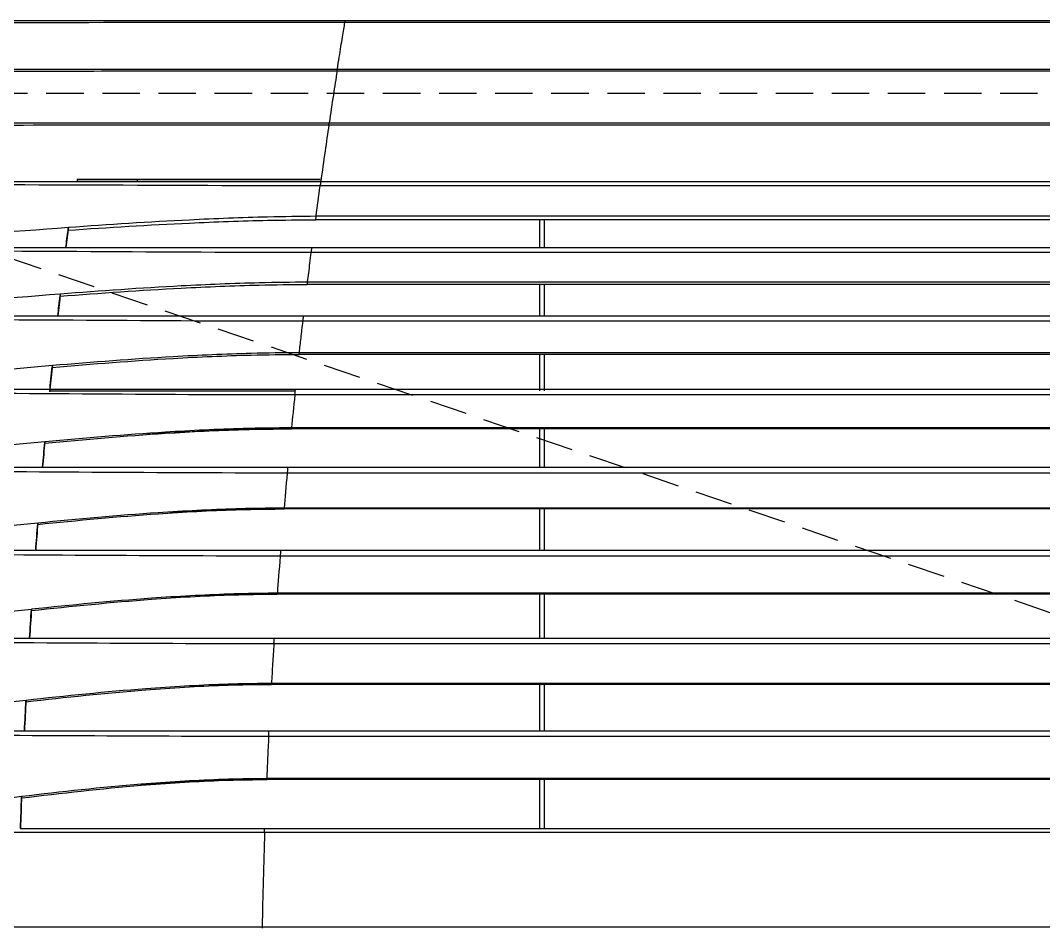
# Model space of a CAD drawing. Header units: inches. Extents: x 4000 to 56200, y 2703 to 36422.
# Drawn here: x 41781.5 to 41986.6, y 17862 to 18044.2 of the extents above; entities that cross this region are included whole.
import ezdxf

# ---------------------------------------------------------------- set-up
doc = ezdxf.new("R2010")
doc.units = ezdxf.units.IN
doc.header["$LTSCALE"] = 30
doc.header["$MEASUREMENT"] = 0
doc.linetypes.add('HIDDEN', pattern=[0.375, 0.25, -0.125])
doc.layers.add('06-LIGHT', color=4, linetype='Continuous')

# ---------------------------------------------------------------- blocks, each defined once
blk = doc.blocks.new('1370')
at = {"color": 8}
for p, q in [((16046.52, 18044.17), (17011.5, 18044.17)), ((17011.5, 18043.78), (16046.52, 18043.78)), ((17013.07, 18034.01), (16044.95, 18034.01)), ((16045.01, 18034.38), (17013.02, 18034.38)), ((17014.72, 18023.2), (16043.3, 18023.2)), ((16043.36, 18023.61), (17014.66, 18023.61)), ((17016.47, 18011), (16041.56, 18011)), ((16041.68, 18011.86), (17016.35, 18011.86)), ((16040.74, 18004.97), (17017.29, 18004.97)), ((17017.39, 18004.19), (16040.64, 18004.19)), ((16085.57, 18004.19), (16085.57, 17998.64)), ((16086.55, 17998.64), (16086.55, 18004.19)), ((16039.91, 17998.64), (17018.11, 17998.64)), ((17018.24, 17997.61), (16039.78, 17997.61)), ((17019.04, 17991.22), (16038.98, 17991.22)), ((16039.05, 17991.75), (17018.98, 17991.75)), ((16085.57, 17991.22), (16085.57, 17984.93)), ((16086.55, 17984.93), (16086.55, 17991.22)), ((16038.23, 17984.93), (17019.79, 17984.93)), ((17019.92, 17983.83), (16038.11, 17983.83)), ((17020.67, 17977.2), (16037.35, 17977.2)), ((16037.4, 17977.6), (17020.63, 17977.6)), ((16085.57, 17977.2), (16085.57, 17969.88)), ((16086.55, 17969.88), (16086.55, 17977.2)), ((15987.35, 17969.88), (16036.56, 17969.88)), ((16036.6, 17970.24), (17021.42, 17970.24)), ((17021.55, 17969.07), (16036.48, 17969.07)), ((17022.24, 17962.26), (16035.79, 17962.26)), ((16035.82, 17962.53), (17022.21, 17962.53)), ((16085.57, 17962.26), (16085.57, 17954.57)), ((16086.55, 17954.57), (16086.55, 17962.26)), ((17023.08, 17953.39), (16034.95, 17953.39)), ((16035.06, 17954.58), (17022.97, 17954.58)), ((17023.72, 17946.2), (16034.31, 17946.2)), ((16034.33, 17946.43), (17023.7, 17946.43)), ((16085.57, 17946.2), (16085.57, 17937.93)), ((16086.55, 17937.93), (16086.55, 17946.2)), ((16033.63, 17937.93), (17024.4, 17937.93)), ((17024.49, 17936.74), (16033.54, 17936.74)), ((17025.06, 17929.11), (16032.96, 17929.11)), ((16032.98, 17929.35), (17025.05, 17929.35)), ((16085.57, 17929.11), (16085.57, 17920.3)), ((16086.55, 17920.3), (16086.55, 17929.11)), ((17025.74, 17919.14), (16032.28, 17919.14)), ((16032.36, 17920.3), (17025.67, 17920.3)), ((17026.24, 17911.01), (16031.79, 17911.01)), ((16031.8, 17911.25), (17026.22, 17911.25)), ((16085.57, 17911.01), (16085.57, 17901.7)), ((16086.55, 17901.7), (16086.55, 17911.01)), ((17026.79, 17900.56), (16031.23, 17900.56)), ((16031.29, 17901.7), (17026.73, 17901.7)), ((17027.19, 17891.92), (16030.84, 17891.92)), ((16030.85, 17892.17), (17027.18, 17892.17)), ((16085.57, 17891.92), (16085.57, 17882.11)), ((16086.55, 17882.11), (16086.55, 17891.92)), ((16030.43, 17882.11), (17027.59, 17882.11)), ((17027.6, 17881.33), (16030.43, 17881.33)), ((17028.1, 17862.33), (16029.93, 17862.33))]:
    blk.add_line(p, q, dxfattribs=at)
at = {"color": 1, "linetype": 'HIDDEN'}
blk.add_line((15882.63, 18029.5), (17175.4, 17588.85), dxfattribs=at)
blk.add_lwpolyline([(17175.4, 17588.85), (17175.4, 18029.5), (15882.63, 18029.5), (15882.63, 17588.85)], close=True, dxfattribs=at)
at = {"color": 8, "extrusion": (-1.34547e-29, 5.49329e-14, -1)}
blk.add_ellipse((16004.96, 18012.2), major_axis=(0, 0.294), ratio=0.01277, start_param=3.141593, end_param=4.999235, dxfattribs=at)
at = {"color": 8}
for points, knots in [([(15951.37, 18044.17), (15959.11, 18044.17), (15966.85, 18044.17), (15990.26, 18044.17), (16005.94, 18044.17), (16029.92, 18044.17), (16038.22, 18044.17), (16046.52, 18044.17)], [0, 0, 0, 0, 0.243953, 0.243953, 0.738293, 0.738293, 1, 1, 1, 1]), ([(16046.52, 18043.78), (16038.22, 18043.78), (16029.92, 18043.78), (16005.94, 18043.75), (15990.26, 18043.72), (15966.85, 18043.69), (15959.11, 18043.68), (15951.37, 18043.67)], [0, 0, 0, 0, 0.261714, 0.261714, 0.756054, 0.756054, 1, 1, 1, 1]), ([(16045.01, 18034.38), (16045.14, 18035.19), (16045.38, 18036.73), (16045.72, 18038.87), (16046.02, 18040.75), (16046.29, 18042.37), (16046.45, 18043.33), (16046.52, 18043.78)], [0, 0, 0, 0, 0.23904, 0.458562, 0.658562, 0.839041, 1, 1, 1, 1]), ([(15951.37, 18034.38), (15954.71, 18034.38), (15958.04, 18034.38), (15969.45, 18034.38), (15977.52, 18034.38), (16001.75, 18034.38), (16017.9, 18034.38), (16037.7, 18034.38), (16041.36, 18034.38), (16045.01, 18034.38)], [0, 0, 0, 0, 0.106844, 0.106844, 0.365542, 0.365542, 0.882945, 0.882945, 1, 1, 1, 1]), ([(16044.95, 18034.01), (16041.32, 18034.01), (16037.68, 18034.01), (16017.89, 18034), (16001.74, 18033.98), (15977.51, 18033.94), (15969.44, 18033.93), (15958.03, 18033.91), (15954.7, 18033.91), (15951.37, 18033.9)], [0, 0, 0, 0, 0.116518, 0.116518, 0.634308, 0.634308, 0.893201, 0.893201, 1, 1, 1, 1]), ([(16044.95, 18034.01), (16044.72, 18032.51), (16044.19, 18029.15), (16043.65, 18025.52), (16043.36, 18023.61)], [0, 0, 0, 0, 0.480138, 1, 1, 1, 1]), ([(15951.37, 18023.61), (15952.06, 18023.61), (15952.76, 18023.61), (15963.64, 18023.61), (15973.83, 18023.61), (15993.98, 18023.61), (16003.94, 18023.61), (16023.72, 18023.61), (16033.54, 18023.61), (16043.36, 18023.61)], [0, 0, 0, 0, 0.022631, 0.022631, 0.354983, 0.354983, 0.679805, 0.679805, 1, 1, 1, 1]), ([(16043.3, 18023.2), (16033.5, 18023.2), (16023.7, 18023.19), (16003.93, 18023.17), (15993.97, 18023.16), (15973.81, 18023.12), (15963.62, 18023.1), (15952.74, 18023.08), (15952.06, 18023.08), (15951.37, 18023.08)], [0, 0, 0, 0, 0.319811, 0.319811, 0.644923, 0.644923, 0.97758, 0.97758, 1, 1, 1, 1]), ([(16043.3, 18023.2), (16043.06, 18021.54), (16042.52, 18017.85), (16041.96, 18013.9), (16041.68, 18011.86)], [0, 0, 0, 0, 0.480123, 1, 1, 1, 1]), ([(16043.3, 18023.2), (16043.32, 18023.32), (16043.35, 18023.55), (16043.36, 18023.59), (16043.36, 18023.61)], [0, 0, 0, 0, 0.499705, 1, 1, 1, 1]), ([(16041.56, 18011), (16026.52, 18011), (16011.49, 18011.07), (15981.42, 18011.19), (15966.39, 18011.23), (15951.37, 18011.25)], [0, 0, 0, 0, 0.5, 0.5, 1, 1, 1, 1]), ([(16004.96, 18012.29), (16004.77, 18012.29), (16004.57, 18012.29), (16003.59, 18012.29), (16002.81, 18012.29), (15998.96, 18012.29), (15995.9, 18012.29), (15992.84, 18012.29)], [0, 0, 0, 0, 0.048447, 0.048447, 0.242234, 0.242234, 1, 1, 1, 1]), ([(15992.84, 18012.29), (15992.84, 18012.25), (15992.84, 18012.22), (15992.84, 18012.15), (15992.84, 18012.12), (15992.84, 18012.06), (15992.84, 18012.03), (15992.84, 18011.98), (15992.84, 18011.96), (15992.84, 18011.93), (15992.84, 18011.92), (15992.84, 18011.91), (15992.84, 18011.91), (15992.84, 18011.91)], [0, 0, 0, 0, 0.181942, 0.181942, 0.363884, 0.363884, 0.545829, 0.545829, 0.727793, 0.727793, 0.909786, 0.909786, 1, 1, 1, 1]), ([(16041.54, 18012.29), (16041.54, 18012.29), (16041.54, 18012.29), (16032.28, 18012.29), (16023.03, 18012.29), (16011.42, 18012.29), (16009.07, 18012.29), (16006.14, 18012.29), (16005.55, 18012.29), (16004.96, 18012.29)], [0, 0, 0, 0, 0.000002, 0.000002, 0.759042, 0.759042, 0.951808, 0.951808, 1, 1, 1, 1]), ([(16004.96, 18011.91), (16005.55, 18011.91), (16006.14, 18011.91), (16009.08, 18011.91), (16011.43, 18011.91), (16023.03, 18011.91), (16032.29, 18011.91), (16041.54, 18011.91)], [0, 0, 0, 0, 0.048191, 0.048191, 0.240955, 0.240955, 1, 1, 1, 1]), ([(16041.68, 18011.86), (16041.67, 18011.85), (16041.67, 18011.84), (16041.65, 18011.68), (16041.61, 18011.39), (16041.58, 18011.14), (16041.56, 18011)], [0, 0, 0, 0, 0.189042, 0.418713, 0.689069, 1, 1, 1, 1]), ([(15991.07, 18002.69), (15999.16, 18003.28), (16007.25, 18003.82), (16020.57, 18004.47), (16025.8, 18004.68), (16034.26, 18004.89), (16037.5, 18004.93), (16040.74, 18004.96)], [0, 0, 0, 0, 0.489397, 0.489397, 0.804764, 0.804764, 1, 1, 1, 1]), ([(16040.74, 18004.96), (16040.72, 18004.8), (16040.68, 18004.49), (16040.64, 18004.23), (16040.64, 18004.2), (16040.64, 18004.19)], [0, 0, 0, 0, 0.381964, 0.724082, 1, 1, 1, 1]), ([(15951.37, 17999.81), (15953.02, 17999.91), (15966.26, 18000.77), (15979.49, 18001.86), (15991.07, 18002.69)], [0, 0, 0, 0, 0.124687, 1, 1, 1, 1]), ([(15991, 18002.11), (15999.11, 18002.66), (16007.23, 18003.17), (16020.58, 18003.79), (16025.8, 18003.98), (16034.23, 18004.16), (16037.43, 18004.18), (16040.64, 18004.19)], [0, 0, 0, 0, 0.491378, 0.491378, 0.806794, 0.806794, 1, 1, 1, 1]), ([(15991, 18002.11), (15991, 18002.11), (15991, 18002.12), (15991.01, 18002.17), (15991.01, 18002.21), (15991.02, 18002.3), (15991.03, 18002.36), (15991.05, 18002.49), (15991.06, 18002.56), (15991.07, 18002.65), (15991.07, 18002.67), (15991.07, 18002.69)], [0, 0, 0, 0, 0.231752, 0.231752, 0.464199, 0.464199, 0.698225, 0.698225, 0.936242, 0.936242, 1, 1, 1, 1]), ([(16039.78, 17997.61), (16039.8, 17997.74), (16039.83, 17997.98), (16039.87, 17998.34), (16039.91, 17998.59), (16039.91, 17998.62), (16039.91, 17998.64)], [0, 0, 0, 0, 0.25007, 0.499602, 0.760386, 1, 1, 1, 1]), ([(16039.78, 17997.61), (16025.04, 17997.61), (16010.3, 17997.71), (15980.83, 17997.87), (15966.09, 17997.94), (15951.37, 17997.97)], [0, 0, 0, 0, 0.5, 0.5, 1, 1, 1, 1]), ([(16039.05, 17991.75), (16039.12, 17992.34), (16039.27, 17993.55), (16039.52, 17995.51), (16039.69, 17996.9), (16039.78, 17997.61)], [0, 0, 0, 0, 0.320565, 0.653894, 1, 1, 1, 1]), ([(15989.4, 17988.86), (15997.49, 17989.49), (16005.59, 17990.06), (16018.91, 17990.77), (16024.13, 17990.98), (16032.56, 17991.18), (16035.77, 17991.21), (16038.98, 17991.22)], [0, 0, 0, 0, 0.490691, 0.490691, 0.806056, 0.806056, 1, 1, 1, 1]), ([(15989.46, 17989.35), (15997.53, 17989.98), (16005.6, 17990.56), (16018.91, 17991.26), (16024.13, 17991.47), (16032.58, 17991.68), (16035.82, 17991.72), (16039.05, 17991.74)], [0, 0, 0, 0, 0.489343, 0.489343, 0.804748, 0.804748, 1, 1, 1, 1]), ([(16038.98, 17991.22), (16038.99, 17991.25), (16038.99, 17991.3), (16039.03, 17991.59), (16039.05, 17991.75)], [0, 0, 0, 0, 0.477722, 1, 1, 1, 1]), ([(15951.37, 17986.3), (15952.5, 17986.38), (15965.21, 17987.29), (15977.89, 17988.44), (15989.46, 17989.35)], [0, 0, 0, 0, 0.088816, 1, 1, 1, 1]), ([(15989.46, 17989.35), (15989.45, 17989.27), (15989.44, 17989.2), (15989.42, 17989.08), (15989.42, 17989.02), (15989.41, 17988.93), (15989.41, 17988.9), (15989.4, 17988.88), (15989.4, 17988.87), (15989.4, 17988.86), (15989.4, 17988.86), (15989.4, 17988.86)], [0, 0, 0, 0, 0.27156, 0.27156, 0.542657, 0.542657, 0.808337, 0.808337, 0.89096, 0.89096, 1, 1, 1, 1]), ([(16038.11, 17983.83), (16023.64, 17983.83), (16009.18, 17983.93), (15980.27, 17984.1), (15965.81, 17984.17), (15951.37, 17984.21)], [0, 0, 0, 0, 0.5, 0.5, 1, 1, 1, 1]), ([(16038.11, 17983.83), (16038.12, 17983.96), (16038.15, 17984.21), (16038.19, 17984.6), (16038.23, 17984.88), (16038.23, 17984.91), (16038.23, 17984.93)], [0, 0, 0, 0, 0.250088, 0.4998, 0.761612, 1, 1, 1, 1]), ([(16037.4, 17977.6), (16037.45, 17978.06), (16037.55, 17978.98), (16037.72, 17980.49), (16037.91, 17982.11), (16038.04, 17983.25), (16038.11, 17983.83)], [0, 0, 0, 0, 0.241051, 0.488063, 0.741044, 1, 1, 1, 1]), ([(15987.83, 17974.59), (15995.9, 17975.28), (16003.98, 17975.92), (16017.28, 17976.7), (16022.49, 17976.93), (16030.92, 17977.15), (16034.14, 17977.18), (16037.35, 17977.19)], [0, 0, 0, 0, 0.490319, 0.490319, 0.805668, 0.805668, 1, 1, 1, 1]), ([(15987.87, 17975.01), (15995.93, 17975.7), (16003.99, 17976.32), (16017.28, 17977.08), (16022.49, 17977.31), (16030.94, 17977.54), (16034.17, 17977.57), (16037.4, 17977.59)], [0, 0, 0, 0, 0.48933, 0.48933, 0.804745, 0.804745, 1, 1, 1, 1]), ([(16037.35, 17977.2), (16037.36, 17977.21), (16037.36, 17977.25), (16037.38, 17977.48), (16037.4, 17977.6)], [0, 0, 0, 0, 0.483788, 1, 1, 1, 1]), ([(15951.37, 17971.82), (15951.99, 17971.87), (15964.17, 17972.83), (15976.33, 17974.03), (15987.87, 17975.01)], [0, 0, 0, 0, 0.050839, 1, 1, 1, 1]), ([(15987.87, 17975.01), (15987.87, 17974.94), (15987.86, 17974.87), (15987.85, 17974.76), (15987.84, 17974.71), (15987.84, 17974.63), (15987.83, 17974.61), (15987.83, 17974.59), (15987.83, 17974.59), (15987.83, 17974.59)], [0, 0, 0, 0, 0.292408, 0.292408, 0.584321, 0.584321, 0.875326, 0.875326, 1, 1, 1, 1]), ([(16036.48, 17969.07), (16036.49, 17969.14), (16036.5, 17969.23), (16036.52, 17969.4), (16036.52, 17969.49), (16036.54, 17969.66), (16036.55, 17969.75), (16036.57, 17969.91), (16036.58, 17969.98), (16036.59, 17970.1), (16036.59, 17970.15), (16036.6, 17970.21), (16036.6, 17970.24), (16036.6, 17970.24), (16036.6, 17970.24), (16036.6, 17970.24)], [0, 0, 0, 0, 0.161779, 0.161779, 0.323539, 0.323539, 0.485543, 0.485543, 0.647325, 0.647325, 0.808403, 0.808403, 0.968605, 0.968605, 1, 1, 1, 1]), ([(16036.48, 17969.06), (16022.29, 17969.06), (16008.1, 17969.15), (15979.72, 17969.34), (15965.54, 17969.42), (15951.37, 17969.47)], [0, 0, 0, 0, 0.5, 0.5, 1, 1, 1, 1]), ([(15986.33, 17959.38), (15994.38, 17960.14), (16002.44, 17960.85), (16015.71, 17961.71), (16020.92, 17961.97), (16029.35, 17962.21), (16032.57, 17962.24), (16035.79, 17962.25)], [0, 0, 0, 0, 0.489986, 0.489986, 0.805318, 0.805318, 1, 1, 1, 1]), ([(15986.36, 17959.73), (15994.41, 17960.47), (16002.46, 17961.15), (16015.72, 17961.98), (16020.93, 17962.23), (16029.36, 17962.47), (16032.59, 17962.51), (16035.82, 17962.52)], [0, 0, 0, 0, 0.489398, 0.489398, 0.804775, 0.804775, 1, 1, 1, 1]), ([(15951.37, 17956.4), (15951.5, 17956.41), (15963.19, 17957.41), (15974.84, 17958.66), (15986.36, 17959.73)], [0, 0, 0, 0, 0.011752, 1, 1, 1, 1]), ([(16034.95, 17953.39), (16021.01, 17953.39), (16007.08, 17953.47), (15979.21, 17953.64), (15965.28, 17953.72), (15951.36, 17953.77)], [0, 0, 0, 0, 0.5, 0.5, 1, 1, 1, 1]), ([(16035.05, 17954.55), (16035.05, 17954.51), (16035.04, 17954.42), (16035.01, 17954.11), (16034.98, 17953.73), (16034.96, 17953.5), (16034.95, 17953.39)], [0, 0, 0, 0, 0.232529, 0.49982, 0.749588, 1, 1, 1, 1]), ([(15984.93, 17943.1), (15992.96, 17943.91), (16001, 17944.67), (16014.25, 17945.6), (16019.45, 17945.88), (16027.26, 17946.12), (16029.86, 17946.17), (16033.08, 17946.19), (16033.7, 17946.2), (16034.31, 17946.2)], [0, 0, 0, 0, 0.489855, 0.489855, 0.805193, 0.805193, 0.962862, 0.962862, 1, 1, 1, 1]), ([(15984.95, 17943.42), (15992.98, 17944.22), (16001.01, 17944.95), (16014.26, 17945.84), (16019.46, 17946.11), (16027.26, 17946.35), (16029.87, 17946.4), (16033.09, 17946.43), (16033.71, 17946.43), (16034.33, 17946.44)], [0, 0, 0, 0, 0.489392, 0.489392, 0.804765, 0.804765, 0.962452, 0.962452, 1, 1, 1, 1]), ([(16033.54, 17936.74), (16019.84, 17936.74), (16006.14, 17936.81), (15978.75, 17936.97), (15965.05, 17937.05), (15951.36, 17937.1)], [0, 0, 0, 0, 0.5, 0.5, 1, 1, 1, 1]), ([(16033.62, 17937.85), (16033.62, 17937.79), (16033.61, 17937.68), (16033.59, 17937.38), (16033.56, 17937.04), (16033.54, 17936.84), (16033.54, 17936.74)], [0, 0, 0, 0, 0.254278, 0.499522, 0.749842, 1, 1, 1, 1]), ([(16033.62, 17937.85), (16033.62, 17937.88), (16033.63, 17937.92), (16033.63, 17937.93), (16033.63, 17937.93)], [0, 0, 0, 0, 0.504273, 1, 1, 1, 1]), ([(15983.66, 17925.81), (15991.67, 17926.68), (15999.69, 17927.49), (16012.92, 17928.48), (16018.12, 17928.78), (16025.92, 17929.03), (16028.52, 17929.09), (16031.74, 17929.11), (16032.35, 17929.11), (16032.96, 17929.12)], [0, 0, 0, 0, 0.489761, 0.489761, 0.805115, 0.805115, 0.962792, 0.962792, 1, 1, 1, 1]), ([(15983.68, 17926.14), (15991.69, 17926.99), (15999.71, 17927.77), (16012.93, 17928.72), (16018.12, 17929.01), (16025.92, 17929.26), (16028.52, 17929.32), (16031.74, 17929.35), (16032.36, 17929.35), (16032.98, 17929.35)], [0, 0, 0, 0, 0.489376, 0.489376, 0.804759, 0.804759, 0.96245, 0.96245, 1, 1, 1, 1]), ([(15983.67, 17926.05), (15983.67, 17926.07), (15983.68, 17926.09), (15983.68, 17926.12), (15983.68, 17926.12), (15983.68, 17926.13)], [0, 0, 0, 0, 0.680041, 0.680041, 1, 1, 1, 1]), ([(16032.28, 17919.14), (16018.8, 17919.14), (16005.31, 17919.21), (15978.33, 17919.35), (15964.84, 17919.42), (15951.37, 17919.47)], [0, 0, 0, 0, 0.5, 0.5, 1, 1, 1, 1]), ([(16032.28, 17919.14), (16032.19, 17917.74), (16032.01, 17914.85), (16031.87, 17912.41), (16031.8, 17911.25)], [0, 0, 0, 0, 0.456557, 1, 1, 1, 1]), ([(16032.28, 17919.14), (16032.29, 17919.27), (16032.31, 17919.52), (16032.34, 17919.93), (16032.36, 17920.24), (16032.36, 17920.28), (16032.36, 17920.3)], [0, 0, 0, 0, 0.249929, 0.499996, 0.749769, 1, 1, 1, 1]), ([(15982.56, 17907.52), (15990.56, 17908.44), (15998.56, 17909.29), (16011.77, 17910.33), (16016.96, 17910.65), (16024.75, 17910.92), (16027.35, 17910.98), (16030.56, 17911), (16031.18, 17911.01), (16031.79, 17911.01)], [0, 0, 0, 0, 0.489674, 0.489674, 0.805044, 0.805044, 0.962728, 0.962728, 1, 1, 1, 1]), ([(15982.58, 17907.85), (15990.57, 17908.75), (15998.58, 17909.58), (16011.78, 17910.58), (16016.97, 17910.89), (16024.75, 17911.16), (16027.35, 17911.22), (16030.57, 17911.24), (16031.19, 17911.25), (16031.8, 17911.25)], [0, 0, 0, 0, 0.489359, 0.489359, 0.804752, 0.804752, 0.962449, 0.962449, 1, 1, 1, 1]), ([(15982.58, 17907.85), (15982.58, 17907.84), (15982.58, 17907.83), (15982.58, 17907.8), (15982.58, 17907.79), (15982.58, 17907.77)], [0, 0, 0, 0, 0.330714, 0.330714, 1, 1, 1, 1]), ([(16031.23, 17900.56), (16017.92, 17900.56), (16004.61, 17900.62), (15977.98, 17900.75), (15964.67, 17900.82), (15951.37, 17900.86)], [0, 0, 0, 0, 0.5, 0.5, 1, 1, 1, 1]), ([(16031.23, 17900.56), (16031.16, 17899.06), (16031.01, 17895.98), (16030.9, 17893.38), (16030.85, 17892.17)], [0, 0, 0, 0, 0.460844, 1, 1, 1, 1]), ([(16031.23, 17900.57), (16031.24, 17900.69), (16031.25, 17900.95), (16031.27, 17901.34), (16031.29, 17901.64), (16031.29, 17901.68), (16031.29, 17901.7)], [0, 0, 0, 0, 0.250014, 0.500034, 0.750029, 1, 1, 1, 1]), ([(15981.69, 17888.24), (15989.67, 17889.21), (15997.65, 17890.11), (16010.84, 17891.21), (16016.02, 17891.54), (16023.8, 17891.83), (16026.39, 17891.89), (16029.61, 17891.91), (16030.22, 17891.92), (16030.84, 17891.92)], [0, 0, 0, 0, 0.489588, 0.489588, 0.804968, 0.804968, 0.962658, 0.962658, 1, 1, 1, 1]), ([(15981.7, 17888.58), (15989.68, 17889.53), (15997.67, 17890.4), (16010.85, 17891.46), (16016.03, 17891.79), (16023.8, 17892.07), (16026.4, 17892.13), (16029.61, 17892.16), (16030.23, 17892.17), (16030.85, 17892.17)], [0, 0, 0, 0, 0.48935, 0.48935, 0.804749, 0.804749, 0.962448, 0.962448, 1, 1, 1, 1]), ([(15981.69, 17888.33), (15981.69, 17888.29), (15981.69, 17888.27), (15981.69, 17888.25), (15981.69, 17888.24), (15981.69, 17888.24)], [0, 0, 0, 0, 0.64921, 0.64921, 1, 1, 1, 1]), ([(16030.43, 17881.33), (16017.25, 17881.33), (16004.07, 17881.33), (15977.71, 17881.33), (15964.54, 17881.33), (15951.37, 17881.33)], [0, 0, 0, 0, 0.5, 0.5, 1, 1, 1, 1]), ([(16029.93, 17862.33), (16027.25, 17862.33), (16024.58, 17862.33), (16011.61, 17862.33), (16001.32, 17862.33), (15984.42, 17862.33), (15977.81, 17862.33), (15964.58, 17862.33), (15957.97, 17862.33), (15951.37, 17862.33)], [0, 0, 0, 0, 0.1022, 0.1022, 0.494985, 0.494985, 0.747578, 0.747578, 1, 1, 1, 1])]:
    blk.add_open_spline(points, degree=3, knots=knots, dxfattribs=at)
for points in [[(16046.52, 18044.17), (16046.52, 18044.17), (16046.52, 18044.03), (16046.52, 18043.78)], [(16044.95, 18034.01), (16044.97, 18034.24), (16044.99, 18034.38), (16045.01, 18034.38)], [(15951.37, 18011.86), (15981.46, 18011.86), (16011.57, 18011.86), (16041.68, 18011.86)], [(15992.84, 18011.91), (15996.88, 18011.91), (16000.92, 18011.91), (16004.96, 18011.91)], [(16040.74, 18004.97), (16041.01, 18006.91), (16041.28, 18008.94), (16041.56, 18011)], [(15991.07, 18002.69), (15990.9, 18001.34), (15990.73, 17999.99), (15990.57, 17998.64)], [(15990.57, 17998.64), (15990.71, 17999.81), (15990.86, 18000.97), (15991.01, 18002.14)], [(15965.48, 17998.64), (15972.45, 17998.64), (15979.42, 17998.64), (15986.38, 17998.64)], [(15986.38, 17998.64), (15987.78, 17998.64), (15989.17, 17998.64), (15990.57, 17998.64)], [(15990.57, 17998.64), (16007.01, 17998.64), (16023.46, 17998.64), (16039.91, 17998.64)], [(15989.46, 17989.35), (15989.29, 17987.88), (15989.12, 17986.4), (15988.95, 17984.93)], [(15988.95, 17984.93), (15989.11, 17986.27), (15989.26, 17987.61), (15989.41, 17988.95)], [(15951.37, 17984.93), (15963.89, 17984.93), (15976.42, 17984.93), (15988.95, 17984.93)], [(15988.95, 17984.93), (16005.38, 17984.93), (16021.81, 17984.93), (16038.23, 17984.93)], [(15987.33, 17969.69), (15987.5, 17971.37), (15987.67, 17973.05), (15987.85, 17974.72)], [(15987.87, 17975.01), (15987.71, 17973.42), (15987.55, 17971.83), (15987.38, 17970.24)], [(15951.37, 17970.24), (15962.45, 17970.24), (15973.54, 17970.24), (15984.64, 17970.24)], [(15984.64, 17970.24), (15985.55, 17970.24), (15986.47, 17970.24), (15987.38, 17970.24)], [(15987.38, 17970.24), (16003.79, 17970.24), (16020.2, 17970.24), (16036.6, 17970.24)], [(16036.48, 17969.06), (16036.22, 17966.59), (16036, 17964.36), (16035.82, 17962.53)], [(16035.79, 17962.26), (16026.15, 17962.26), (16016.52, 17961.81), (16006.91, 17961.14)], [(16035.79, 17962.26), (16035.8, 17962.26), (16035.81, 17962.36), (16035.82, 17962.53)], [(16036.05, 17962.26), (16035.96, 17962.26), (16035.88, 17962.26), (16035.79, 17962.26)], [(15986.36, 17959.73), (15986.21, 17958.01), (15986.05, 17956.29), (15985.89, 17954.58)], [(15985.9, 17954.58), (15986.05, 17956.24), (15986.2, 17957.9), (15986.35, 17959.56)], [(15986.33, 17959.4), (15986.36, 17959.44), (15986.36, 17959.57), (15986.36, 17959.73)], [(15986.33, 17959.4), (15986.33, 17959.38), (15986.33, 17959.38), (15986.33, 17959.38)], [(15964.83, 17954.58), (15971.85, 17954.58), (15978.87, 17954.58), (15985.89, 17954.58)], [(15985.89, 17954.58), (16002.28, 17954.58), (16018.67, 17954.58), (16035.06, 17954.58)], [(16034.95, 17953.39), (16034.7, 17950.7), (16034.49, 17948.33), (16034.33, 17946.43)], [(16035.05, 17954.55), (16035.06, 17954.56), (16035.06, 17954.57), (16035.06, 17954.58)], [(16028.83, 17946.17), (16023.03, 17946.07), (16017.23, 17945.81), (16011.45, 17945.45)], [(16034.33, 17946.44), (16034.32, 17946.29), (16034.32, 17946.2), (16034.31, 17946.2)], [(15951.37, 17939.98), (15962.58, 17941.03), (15973.76, 17942.3), (15984.95, 17943.42)], [(15984.95, 17943.42), (15984.81, 17941.59), (15984.66, 17939.76), (15984.52, 17937.93)], [(15984.52, 17937.93), (15984.66, 17939.72), (15984.8, 17941.52), (15984.94, 17943.31)], [(15984.93, 17943.12), (15984.95, 17943.16), (15984.95, 17943.28), (15984.95, 17943.42)], [(15984.93, 17943.12), (15984.93, 17943.1), (15984.93, 17943.1), (15984.93, 17943.1)], [(15966.92, 17937.93), (15972.75, 17937.93), (15978.58, 17937.93), (15984.4, 17937.93)], [(15984.52, 17937.93), (15984.48, 17937.93), (15984.44, 17937.93), (15984.4, 17937.93)], [(15984.52, 17937.93), (16000.89, 17937.93), (16017.26, 17937.93), (16033.63, 17937.93)], [(16033.54, 17936.74), (16033.31, 17933.89), (16033.13, 17931.36), (16032.98, 17929.35)], [(16032.98, 17929.35), (16032.97, 17929.2), (16032.97, 17929.12), (16032.96, 17929.12)], [(15951.37, 17922.6), (15962.16, 17923.68), (15972.91, 17924.98), (15983.68, 17926.13)], [(15983.68, 17926.13), (15983.55, 17924.19), (15983.42, 17922.25), (15983.3, 17920.3)], [(15983.3, 17920.3), (15983.43, 17922.22), (15983.55, 17924.13), (15983.67, 17926.05)], [(15983.66, 17925.83), (15983.67, 17925.88), (15983.68, 17925.99), (15983.68, 17926.13)], [(15983.66, 17925.83), (15983.66, 17925.82), (15983.66, 17925.81), (15983.66, 17925.81)], [(15967.26, 17920.3), (15972.61, 17920.3), (15977.95, 17920.3), (15983.3, 17920.3)], [(15983.3, 17920.3), (15999.65, 17920.3), (16016.01, 17920.3), (16032.36, 17920.3)], [(16031.8, 17911.25), (16031.8, 17911.1), (16031.79, 17911.01), (16031.79, 17911.01)], [(15951.37, 17904.22), (15961.79, 17905.34), (15972.18, 17906.67), (15982.58, 17907.85)], [(15982.58, 17907.85), (15982.48, 17905.8), (15982.37, 17903.75), (15982.27, 17901.7)], [(15982.27, 17901.7), (15982.37, 17903.72), (15982.48, 17905.75), (15982.58, 17907.77)], [(15982.56, 17907.54), (15982.56, 17907.53), (15982.56, 17907.52), (15982.56, 17907.52)], [(15982.57, 17907.54), (15982.58, 17907.59), (15982.58, 17907.71), (15982.58, 17907.85)], [(15965.32, 17901.7), (15970.97, 17901.7), (15976.62, 17901.7), (15982.27, 17901.7)], [(15982.27, 17901.7), (15998.61, 17901.7), (16014.95, 17901.7), (16031.29, 17901.7)], [(16025.78, 17891.89), (16023.97, 17891.85), (16022.16, 17891.8), (16020.35, 17891.73)], [(16030.85, 17892.17), (16030.84, 17892.01), (16030.84, 17891.92), (16030.84, 17891.92)], [(16018.25, 17891.64), (16014.04, 17891.45), (16009.83, 17891.18), (16005.63, 17890.84)], [(15951.37, 17884.85), (15961.5, 17886.01), (15971.59, 17887.37), (15981.7, 17888.58)], [(15981.7, 17888.58), (15981.62, 17886.42), (15981.55, 17884.27), (15981.47, 17882.11)], [(15981.47, 17882.11), (15981.55, 17884.22), (15981.62, 17886.32), (15981.7, 17888.43)], [(15981.69, 17888.33), (15981.7, 17888.39), (15981.7, 17888.48), (15981.7, 17888.58)], [(15981.47, 17882.11), (15997.79, 17882.11), (16014.11, 17882.11), (16030.43, 17882.11)], [(16030.43, 17881.33), (16030.43, 17881.74), (16030.43, 17882.11), (16030.43, 17882.11)], [(16030.43, 17881.33), (16030.22, 17875), (16030.05, 17868.67), (16029.93, 17862.33)], [(16029.93, 17862.33), (16029.93, 17862.23), (16029.93, 17862.14), (16029.92, 17862.14)]]:
    blk.add_open_spline(points, degree=3, dxfattribs=at)

msp = doc.modelspace()

# ---------------------------------------------------------------- block references
at = {"layer": '06-LIGHT'}
msp.add_blockref('1370', (25800, 0), dxfattribs=at)

doc.saveas('drawing.dxf')
